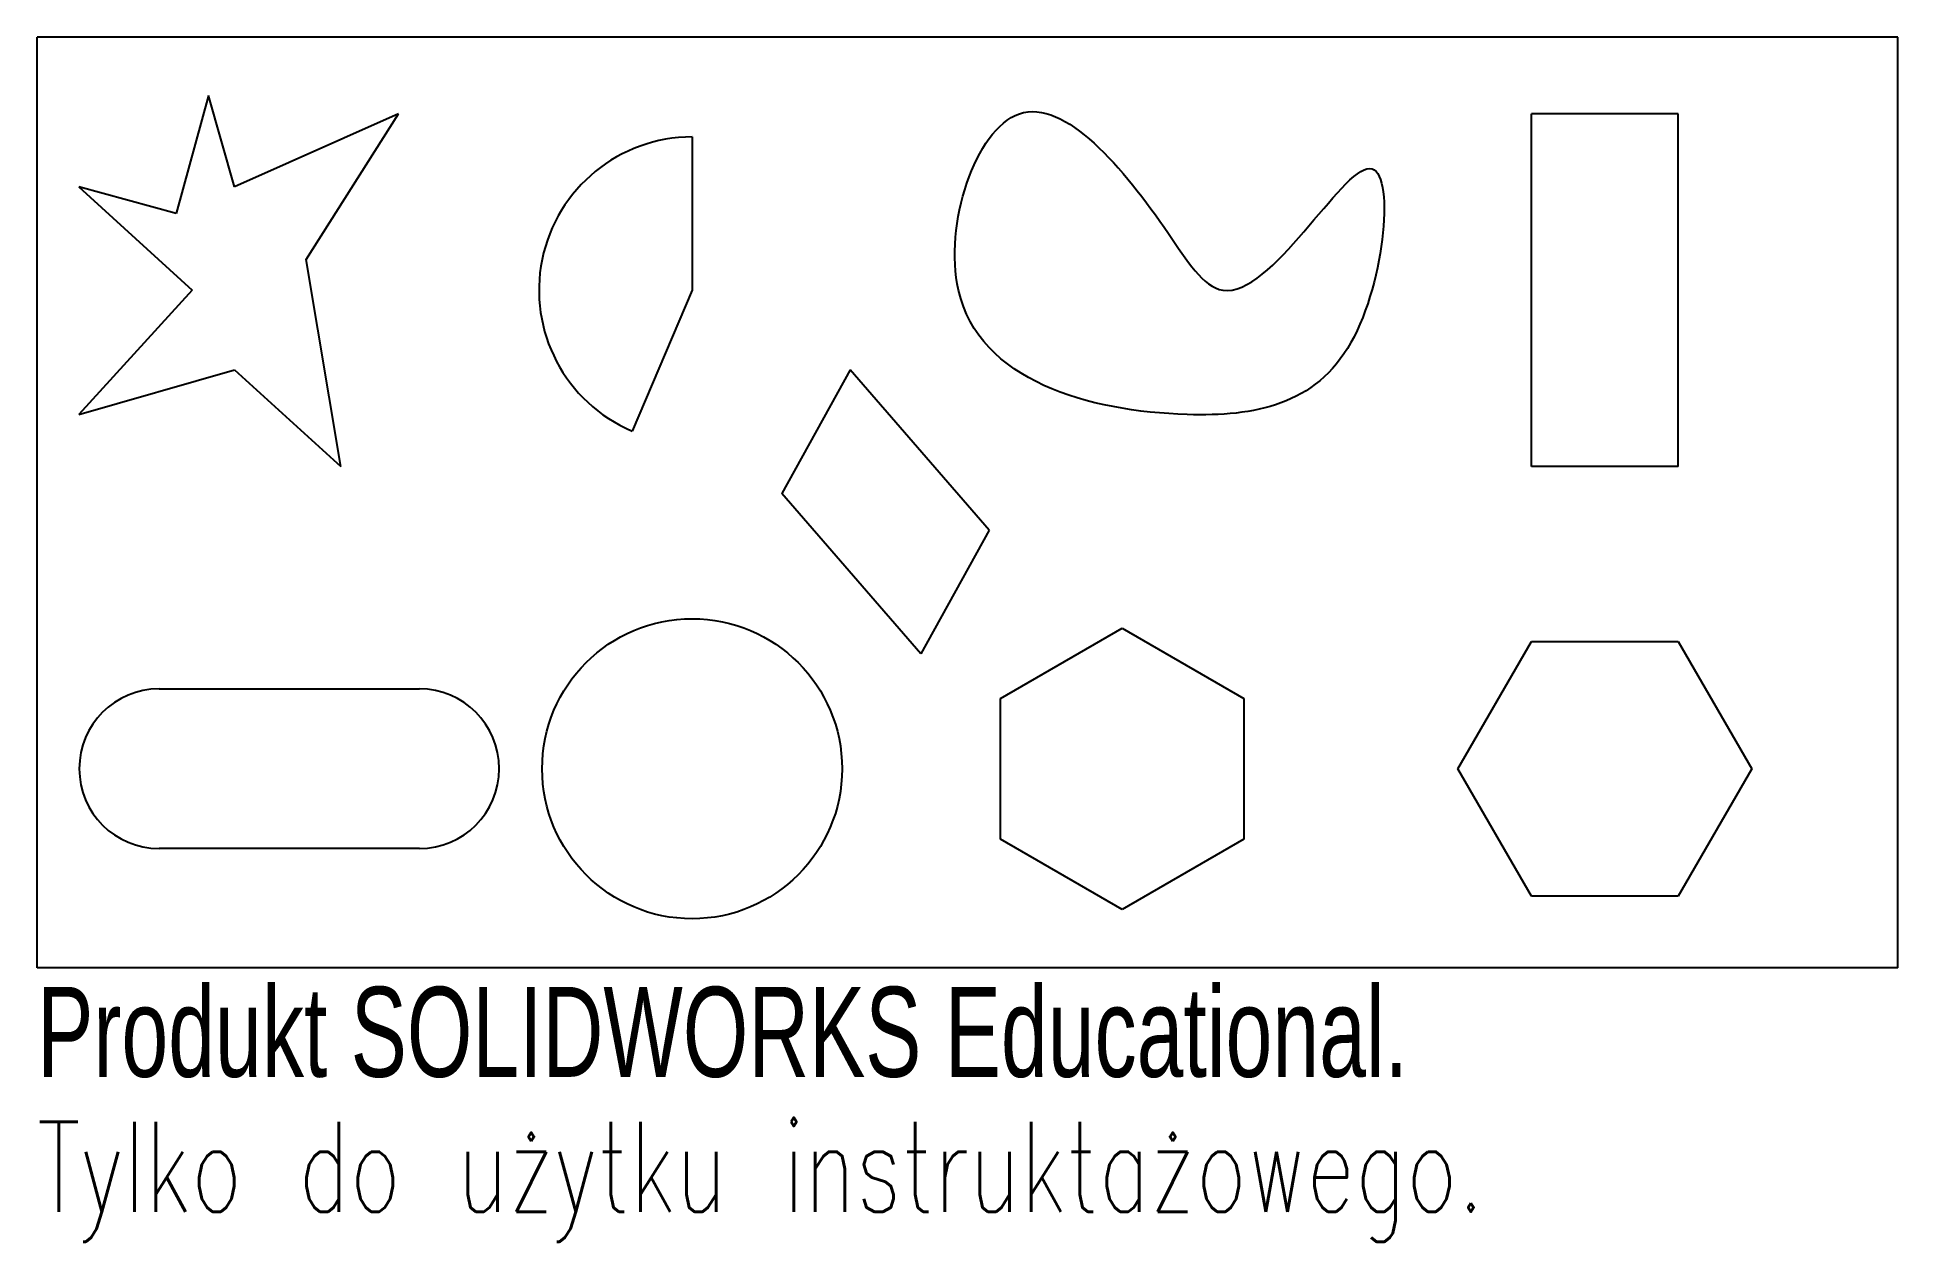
# Model space of a CAD drawing. Header units: millimetres. Extents: x -100 to 0, y -15 to 50.
import ezdxf

# ---------------------------------------------------------------- set-up
doc = ezdxf.new("R2010")
doc.units = ezdxf.units.MM
doc.styles.add('SLDTEXTSTYLE0', font='TXT', dxfattribs={"width": 0.7})
doc.styles.add('SLDTEXTSTYLE1', font='TXT', dxfattribs={"width": 0.7, "bigfont": 'bigfont'})

msp = doc.modelspace()

# ---------------------------------------------------------------- linework, layer by layer
at = {"color": 7, "linetype": 'Continuous', "lineweight": 25}
for p, q in [((-100, 0), (-100, 50)), ((0, 50), (-100, 50)), ((0, 0), (0, 50)), ((-90.79, 46.87), (-92.54, 40.53)), ((-89.39, 41.97), (-90.79, 46.87)), ((-80.59, 45.88), (-89.39, 41.97)), ((-85.55, 38.06), (-80.59, 45.88)), ((-19.69, 26.94), (-19.69, 45.88)), ((-11.8, 45.88), (-19.69, 45.88)), ((-11.8, 26.94), (-11.8, 45.88)), ((-64.8, 44.64), (-64.8, 36.41)), ((-92.54, 40.53), (-97.76, 41.97)), ((-97.76, 41.97), (-91.67, 36.41)), ((-83.69, 26.94), (-85.55, 38.06)), ((-91.67, 36.41), (-97.76, 29.73)), ((-64.8, 36.41), (-68.03, 28.84)), ((-97.76, 29.73), (-89.39, 32.13)), ((-89.39, 32.13), (-83.69, 26.94)), ((-56.31, 32.13), (-59.98, 25.49)), ((-48.84, 23.52), (-56.31, 32.13)), ((-11.8, 26.94), (-19.69, 26.94)), ((-52.51, 16.88), (-59.98, 25.49)), ((-48.84, 23.52), (-52.51, 16.88)), ((-48.23, 14.48), (-41.68, 18.26)), ((-41.68, 18.26), (-35.14, 14.48)), ((-23.64, 10.7), (-19.69, 17.54)), ((-19.69, 17.54), (-11.8, 17.54)), ((-11.8, 17.54), (-7.85, 10.7)), ((-79.46, 14.98), (-93.45, 14.98)), ((-48.23, 6.92), (-48.23, 14.48)), ((-35.14, 14.48), (-35.14, 6.92)), ((-19.69, 3.86), (-23.64, 10.7)), ((-7.85, 10.7), (-11.8, 3.86)), ((-79.46, 6.41), (-93.45, 6.41)), ((-41.68, 3.14), (-48.23, 6.92)), ((-35.14, 6.92), (-41.68, 3.14)), ((-11.8, 3.86), (-19.69, 3.86)), ((0, 0), (-100, 0))]:
    msp.add_line(p, q, dxfattribs=at)
msp.add_circle((-64.8, 10.7), 8.06, dxfattribs=at)
for centre, radius, start, end in [((-64.8, 36.41), 8.23, 90, 246.9149), ((-93.45, 10.7), 4.29, 90, 270), ((-79.46, 10.7), 4.29, 270, 90)]:
    msp.add_arc(centre, radius, start, end, dxfattribs=at)
msp.add_open_spline([(-39.2, 39.46), (-41.62, 42.99), (-47.86, 50.36), (-53.63, 32.7), (-39.37, 28.76), (-28.08, 30.79), (-26.41, 49.43), (-35.24, 33.12), (-38.21, 38), (-39.2, 39.46)], degree=3, knots=[0, 0, 0, 0, 0.15148, 0.29932, 0.50575, 0.6475, 0.7864, 0.93764, 1, 1, 1, 1], dxfattribs=at)

# ---------------------------------------------------------------- texts
at = {"color": 7, "linetype": 'Continuous', "char_height": 4.8336, "attachment_point": 1}
for s, insert, style in [('Produkt SOLIDWORKS Educational.', (-100, -1.02), 'SLDTEXTSTYLE0'), ('Tylko do użytku instruktażowego.', (-100, -8.27), 'SLDTEXTSTYLE1')]:
    msp.add_mtext(s, dxfattribs=dict(at, insert=insert, style=style))

doc.saveas('drawing.dxf')
